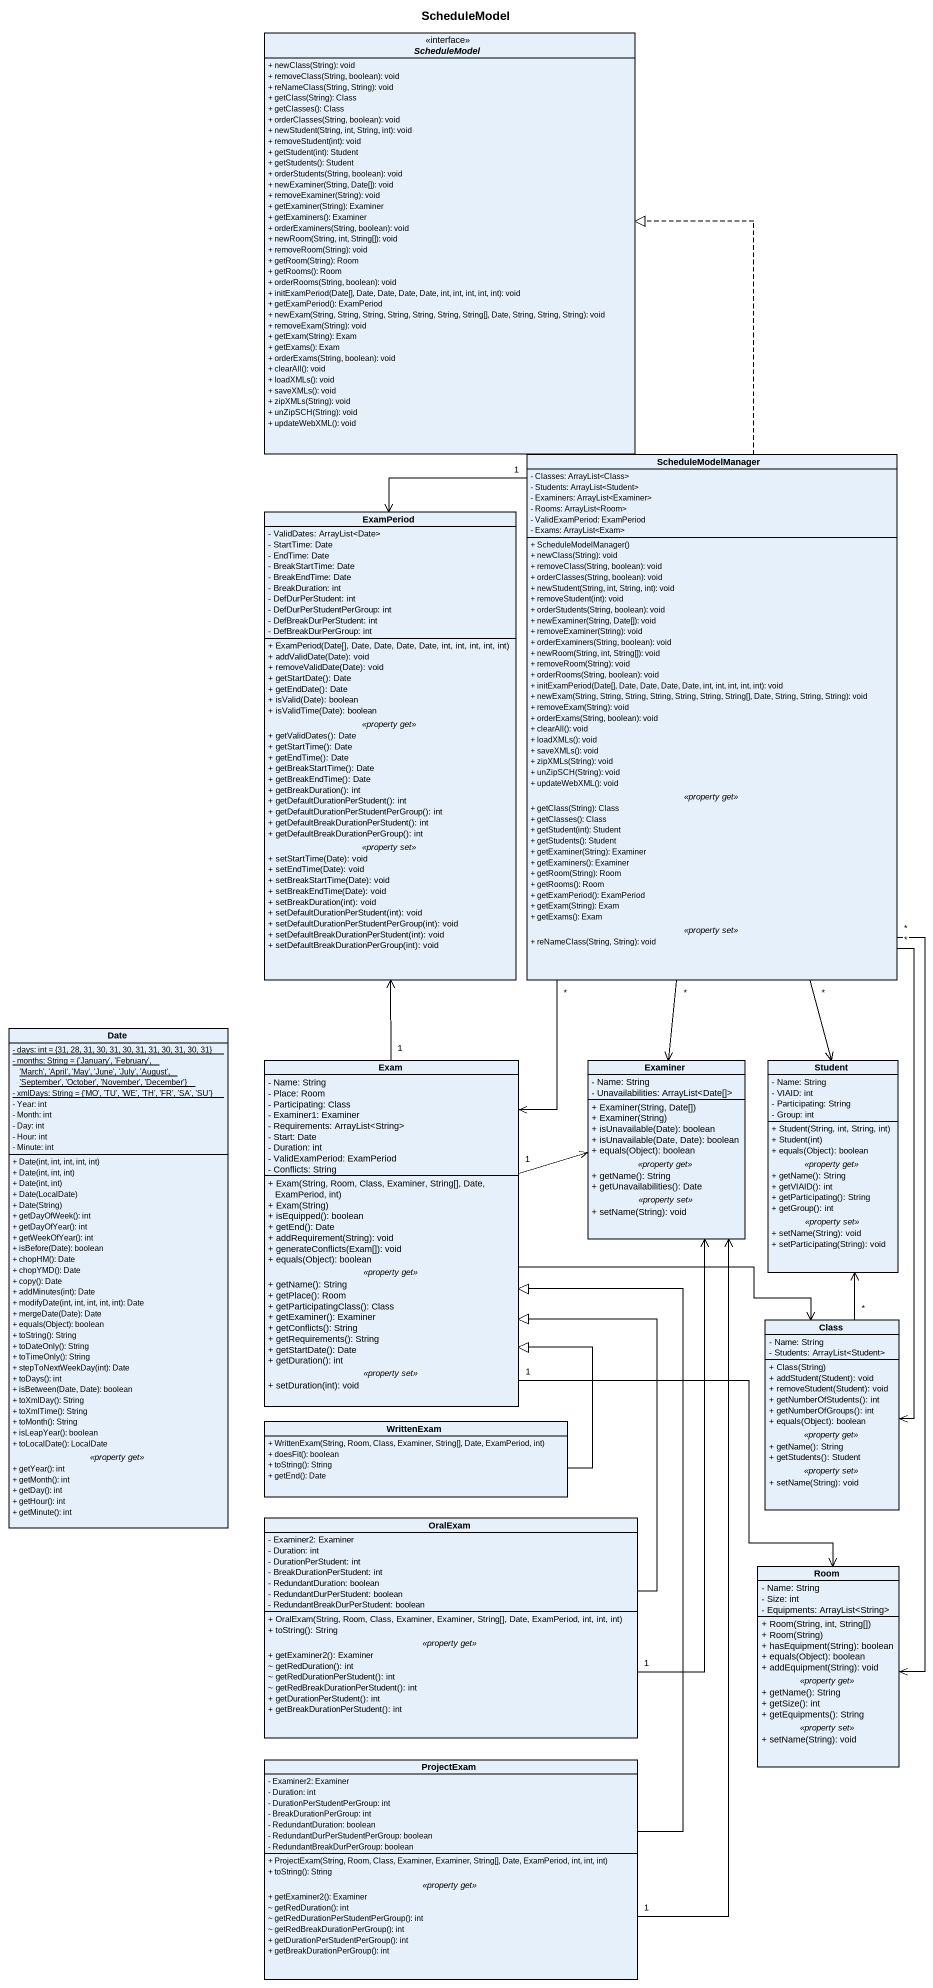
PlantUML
@startuml
title ScheduleModel
hide circle
hide empty members
skinparam classAttributeIconSize 0
interface ScheduleModel <<interface>> {
  + newClass(String): void
  + removeClass(String, boolean): void
  + reNameClass(String, String): void
  + getClass(String): Class
  + getClasses(): Class
  + orderClasses(String, boolean): void
  + newStudent(String, int, String, int): void
  + removeStudent(int): void
  + getStudent(int): Student
  + getStudents(): Student
  + orderStudents(String, boolean): void
  + newExaminer(String, Date[]): void
  + removeExaminer(String): void
  + getExaminer(String): Examiner
  + getExaminers(): Examiner
  + orderExaminers(String, boolean): void
  + newRoom(String, int, String[]): void
  + removeRoom(String): void
  + getRoom(String): Room
  + getRooms(): Room
  + orderRooms(String, boolean): void
  + initExamPeriod(Date[], Date, Date, Date, Date, int, int, int, int, int): void
  + getExamPeriod(): ExamPeriod
  + newExam(String, String, String, String, String, String, String[], Date, String, String, String): void
  + removeExam(String): void
  + getExam(String): Exam
  + getExams(): Exam
  + orderExams(String, boolean): void
  + clearAll(): void
  + loadXMLs(): void
  + saveXMLs(): void
  + zipXMLs(String): void
  + unZipSCH(String): void
  + updateWebXML(): void
}
class ScheduleModelManager {
  - Classes: ArrayList<Class>
  - Students: ArrayList<Student>
  - Examiners: ArrayList<Examiner>
  - Rooms: ArrayList<Room>
  - ValidExamPeriod: ExamPeriod
  - Exams: ArrayList<Exam>
  --
  + ScheduleModelManager()
  + newClass(String): void
  + removeClass(String, boolean): void
  + orderClasses(String, boolean): void
  + newStudent(String, int, String, int): void
  + removeStudent(int): void
  + orderStudents(String, boolean): void
  + newExaminer(String, Date[]): void
  + removeExaminer(String): void
  + orderExaminers(String, boolean): void
  + newRoom(String, int, String[]): void
  + removeRoom(String): void
  + orderRooms(String, boolean): void
  + initExamPeriod(Date[], Date, Date, Date, Date, int, int, int, int, int): void
  + newExam(String, String, String, String, String, String, String[], Date, String, String, String): void
  + removeExam(String): void
  + orderExams(String, boolean): void
  + clearAll(): void
  + loadXMLs(): void
  + saveXMLs(): void
  + zipXMLs(String): void
  + unZipSCH(String): void
  + updateWebXML(): void
  .. <<property get>> ..
  + getClass(String): Class
  + getClasses(): Class
  + getStudent(int): Student
  + getStudents(): Student
  + getExaminer(String): Examiner
  + getExaminers(): Examiner
  + getRoom(String): Room
  + getRooms(): Room
  + getExamPeriod(): ExamPeriod
  + getExam(String): Exam
  + getExams(): Exam
  .. <<property set>> ..
  + reNameClass(String, String): void
}
class ExamPeriod {
  - ValidDates: ArrayList<Date>
  - StartTime: Date
  - EndTime: Date
  - BreakStartTime: Date
  - BreakEndTime: Date
  - BreakDuration: int
  - DefDurPerStudent: int
  - DefDurPerStudentPerGroup: int
  - DefBreakDurPerStudent: int
  - DefBreakDurPerGroup: int
  --
  + ExamPeriod(Date[], Date, Date, Date, Date, int, int, int, int, int)
  + addValidDate(Date): void
  + removeValidDate(Date): void
  + getStartDate(): Date
  + getEndDate(): Date
  + isValid(Date): boolean
  + isValidTime(Date): boolean
  .. <<property get>> ..
  + getValidDates(): Date
  + getStartTime(): Date
  + getEndTime(): Date
  + getBreakStartTime(): Date
  + getBreakEndTime(): Date
  + getBreakDuration(): int
  + getDefaultDurationPerStudent(): int
  + getDefaultDurationPerStudentPerGroup(): int
  + getDefaultBreakDurationPerStudent(): int
  + getDefaultBreakDurationPerGroup(): int
  .. <<property set>> ..
  + setStartTime(Date): void
  + setEndTime(Date): void
  + setBreakStartTime(Date): void
  + setBreakEndTime(Date): void
  + setBreakDuration(int): void
  + setDefaultDurationPerStudent(int): void
  + setDefaultDurationPerStudentPerGroup(int): void
  + setDefaultBreakDurationPerStudent(int): void
  + setDefaultBreakDurationPerGroup(int): void
}
class Date {
  {static} - days: int = {31, 28, 31, 30, 31, 30, 31, 31, 30, 31, 30, 31}
  {static} - months: String = {'January', 'February', 'March', 'April', 'May', 'June', 'July', 'August', 'September', 'October', 'November', 'December'}
  {static} - xmlDays: String = {'MO', 'TU', 'WE', 'TH', 'FR', 'SA', 'SU'}
  - Year: int
  - Month: int
  - Day: int
  - Hour: int
  - Minute: int
  --
  + Date(int, int, int, int, int)
  + Date(int, int, int)
  + Date(int, int)
  + Date(LocalDate)
  + Date(String)
  + getDayOfWeek(): int
  + getDayOfYear(): int
  + getWeekOfYear(): int
  + isBefore(Date): boolean
  + chopHM(): Date
  + chopYMD(): Date
  + copy(): Date
  + addMinutes(int): Date
  + modifyDate(int, int, int, int, int): Date
  + mergeDate(Date): Date
  + equals(Object): boolean
  + toString(): String
  + toDateOnly(): String
  + toTimeOnly(): String
  + stepToNextWeekDay(int): Date
  + toDays(): int
  + isBetween(Date, Date): boolean
  + toXmlDay(): String
  + toXmlTime(): String
  + toMonth(): String
  + isLeapYear(): boolean
  + toLocalDate(): LocalDate
  .. <<property get>> ..
  + getYear(): int
  + getMonth(): int
  + getDay(): int
  + getHour(): int
  + getMinute(): int
}
class Exam {
  - Name: String
  - Place: Room
  - Participating: Class
  - Examiner1: Examiner
  - Requirements: ArrayList<String>
  - Start: Date
  - Duration: int
  - ValidExamPeriod: ExamPeriod
  - Conflicts: String
  --
  + Exam(String, Room, Class, Examiner, String[], Date, ExamPeriod, int)
  + Exam(String)
  + isEquipped(): boolean
  + getEnd(): Date
  + addRequirement(String): void
  + generateConflicts(Exam[]): void
  + equals(Object): boolean
  .. <<property get>> ..
  + getName(): String
  + getPlace(): Room
  + getParticipatingClass(): Class
  + getExaminer(): Examiner
  + getConflicts(): String
  + getRequirements(): String
  + getStartDate(): Date
  + getDuration(): int
  .. <<property set>> ..
  + setDuration(int): void
}
class Examiner {
  - Name: String
  - Unavailabilities: ArrayList<Date[]>
  --
  + Examiner(String, Date[])
  + Examiner(String)
  + isUnavailable(Date): boolean
  + isUnavailable(Date, Date): boolean
  + equals(Object): boolean
  .. <<property get>> ..
  + getName(): String
  + getUnavailabilities(): Date
  .. <<property set>> ..
  + setName(String): void
}
class Student {
  - Name: String
  - VIAID: int
  - Participating: String
  - Group: int
  --
  + Student(String, int, String, int)
  + Student(int)
  + equals(Object): boolean
  .. <<property get>> ..
  + getName(): String
  + getVIAID(): int
  + getParticipating(): String
  + getGroup(): int
  .. <<property set>> ..
  + setName(String): void
  + setParticipating(String): void
}
class "Class" as Class_ {
  - Name: String
  - Students: ArrayList<Student>
  --
  + Class(String)
  + addStudent(Student): void
  + removeStudent(Student): void
  + getNumberOfStudents(): int
  + getNumberOfGroups(): int
  + equals(Object): boolean
  .. <<property get>> ..
  + getName(): String
  + getStudents(): Student
  .. <<property set>> ..
  + setName(String): void
}
class WrittenExam {
  + WrittenExam(String, Room, Class, Examiner, String[], Date, ExamPeriod, int)
  + doesFit(): boolean
  + toString(): String
  + getEnd(): Date
}
class OralExam {
  - Examiner2: Examiner
  - Duration: int
  - DurationPerStudent: int
  - BreakDurationPerStudent: int
  - RedundantDuration: boolean
  - RedundantDurPerStudent: boolean
  - RedundantBreakDurPerStudent: boolean
  --
  + OralExam(String, Room, Class, Examiner, Examiner, String[], Date, ExamPeriod, int, int, int)
  + toString(): String
  .. <<property get>> ..
  + getExaminer2(): Examiner
  ~ getRedDuration(): int
  ~ getRedDurationPerStudent(): int
  ~ getRedBreakDurationPerStudent(): int
  + getDurationPerStudent(): int
  + getBreakDurationPerStudent(): int
}
class Room {
  - Name: String
  - Size: int
  - Equipments: ArrayList<String>
  --
  + Room(String, int, String[])
  + Room(String)
  + hasEquipment(String): boolean
  + equals(Object): boolean
  + addEquipment(String): void
  .. <<property get>> ..
  + getName(): String
  + getSize(): int
  + getEquipments(): String
  .. <<property set>> ..
  + setName(String): void
}
class ProjectExam {
  - Examiner2: Examiner
  - Duration: int
  - DurationPerStudentPerGroup: int
  - BreakDurationPerGroup: int
  - RedundantDuration: boolean
  - RedundantDurPerStudentPerGroup: boolean
  - RedundantBreakDurPerGroup: boolean
  --
  + ProjectExam(String, Room, Class, Examiner, Examiner, String[], Date, ExamPeriod, int, int, int)
  + toString(): String
  .. <<property get>> ..
  + getExaminer2(): Examiner
  ~ getRedDuration(): int
  ~ getRedDurationPerStudentPerGroup(): int
  ~ getRedBreakDurationPerGroup(): int
  + getDurationPerStudentPerGroup(): int
  + getBreakDurationPerGroup(): int
}
ScheduleModelManager .up.|> ScheduleModel
ScheduleModelManager "1" -left-> ExamPeriod
ScheduleModelManager "*" --> Exam
ScheduleModelManager "*" --> Examiner
ScheduleModelManager "*" --> Student
ScheduleModelManager "*" --> Class_
ScheduleModelManager "*" --> Room
Exam "1" -up-> ExamPeriod
Exam "1" -right-> Examiner
Exam -right-> Class_
Exam "1" --> Room
Class_ "*" -up-> Student
WrittenExam -up-|> Exam
OralExam -up-|> Exam
OralExam "1" -up-> Examiner
ProjectExam -up-|> Exam
ProjectExam "1" -up-> Examiner
@enduml
